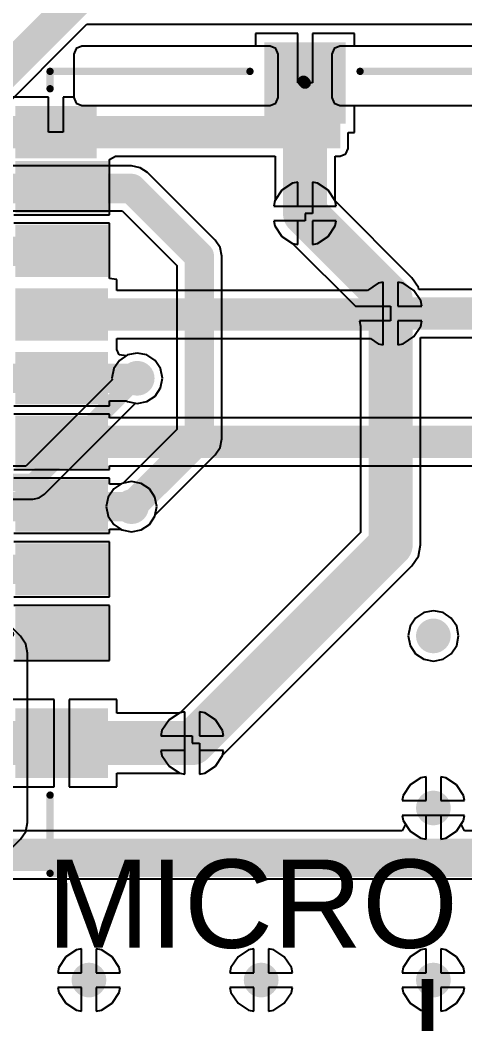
# Model space of a CAD drawing. Header units: millimetres. Extents: x -0.25 to 4.68, y -0.29 to 2.93.
# Drawn here: x 3.949 to 4.251, y 0.421 to 1.104 of the extents above; entities that cross this region are included whole.
import ezdxf

# ---------------------------------------------------------------- set-up
doc = ezdxf.new("R2010")
doc.units = ezdxf.units.MM
doc.header["$MEASUREMENT"] = 0
for name, color, linetype in [('BottomLayer', 5, 'Continuous'), ('BottomSolder', 6, 'Continuous'), ('TopLayer', 1, 'Continuous'), ('TopOverlay', 2, 'Continuous'), ('TopPaste', 8, 'Continuous'), ('TopSolder', 216, 'Continuous'), ('ViaHoleLayer', 16, 'Continuous')]:
    doc.layers.add(name, color=color, linetype=linetype)
doc.styles.add('Arial', font='arial.ttf', dxfattribs={"height": 0.2})

# ---------------------------------------------------------------- blocks, each defined once
blk = doc.blocks.new('DM3BT_DSF_PEJS_118')
at = {"layer": 'TopLayer'}
for points in [[(-0.20669285, 0.32086615), (-0.16732275, 0.32086615), (-0.16732275, 0.26574805), (-0.20669285, 0.26574805)], [(-0.12598425, 0.26574805), (-0.12598425, 0.32086615), (-0.09842515, 0.32086615), (-0.09842515, 0.26574805)], [(-0.08267715, 0.26574805), (-0.08267715, 0.32086615), (-0.05511805, 0.32086615), (-0.05511805, 0.26574805)], [(-0.03937005, 0.26574805), (-0.03937005, 0.32086615), (-0.01181095, 0.32086615), (-0.01181095, 0.26574805)], [(0.003937049999999997, 0.26574805), (0.003937050000000003, 0.32086615), (0.03149615, 0.32086615), (0.03149615, 0.26574805)], [(0.04724415, 0.26574805), (0.04724415, 0.32086615), (0.07480325, 0.32086615), (0.07480325, 0.26574805)], [(0.09055125, 0.26574805), (0.09055125, 0.32086615), (0.11811035, 0.32086615), (0.11811035, 0.26574805)], [(0.13385835, 0.26574805), (0.13385835, 0.32086615), (0.16141745, 0.32086615), (0.16141745, 0.26574805)], [(0.17716535, 0.26574805), (0.17716535, 0.32086615), (0.20472445, 0.32086615), (0.20472445, 0.26574805)], [(0.21456695, 0.27362205), (0.21456695, 0.32086615), (0.24212605, 0.32086615), (0.24212605, 0.27362205)], [(0.23818905, 0.15157475), (0.28543315, 0.15157475), (0.28543315, 0.10433065), (0.23818905, 0.10433065)], [(0.23818905, -0.10039375), (0.28543315, -0.10039375), (0.28543315, -0.13188985), (0.23818905, -0.13188985)], [(0.23818905, -0.19488185), (0.28543315, -0.19488185), (0.28543315, -0.32086615), (0.23818905, -0.32086615)], [(-0.29133855, -0.25984255), (-0.23228345, -0.25984255), (-0.23228345, -0.33464565), (-0.29133855, -0.33464565)]]:
    blk.add_hatch(color=1, dxfattribs=at).paths.add_polyline_path(points)
at = {"layer": 'TopPaste'}
for points in [[(-0.20669285, 0.32086615), (-0.16732275, 0.32086615), (-0.16732275, 0.26574805), (-0.20669285, 0.26574805)], [(-0.12598425, 0.26574805), (-0.12598425, 0.32086615), (-0.09842515, 0.32086615), (-0.09842515, 0.26574805)], [(-0.08267715, 0.26574805), (-0.08267715, 0.32086615), (-0.05511805, 0.32086615), (-0.05511805, 0.26574805)], [(-0.03937005, 0.26574805), (-0.03937005, 0.32086615), (-0.01181095, 0.32086615), (-0.01181095, 0.26574805)], [(0.003937049999999997, 0.26574805), (0.003937050000000003, 0.32086615), (0.03149615, 0.32086615), (0.03149615, 0.26574805)], [(0.04724415, 0.26574805), (0.04724415, 0.32086615), (0.07480325, 0.32086615), (0.07480325, 0.26574805)], [(0.09055125, 0.26574805), (0.09055125, 0.32086615), (0.11811035, 0.32086615), (0.11811035, 0.26574805)], [(0.13385835, 0.26574805), (0.13385835, 0.32086615), (0.16141745, 0.32086615), (0.16141745, 0.26574805)], [(0.17716535, 0.26574805), (0.17716535, 0.32086615), (0.20472445, 0.32086615), (0.20472445, 0.26574805)], [(0.21456695, 0.27362205), (0.21456695, 0.32086615), (0.24212605, 0.32086615), (0.24212605, 0.27362205)], [(0.23818905, 0.15157475), (0.28543315, 0.15157475), (0.28543315, 0.10433065), (0.23818905, 0.10433065)], [(0.23818905, -0.10039375), (0.28543315, -0.10039375), (0.28543315, -0.13188985), (0.23818905, -0.13188985)], [(0.23818905, -0.19488185), (0.28543315, -0.19488185), (0.28543315, -0.32086615), (0.23818905, -0.32086615)]]:
    blk.add_hatch(color=8, dxfattribs=at).paths.add_polyline_path(points)
at = {"layer": 'TopSolder'}
for points in [[(-0.21069285, 0.32486615), (-0.16332275, 0.32486615), (-0.16332275, 0.26174805), (-0.21069285, 0.26174805)], [(-0.12998425, 0.26174805), (-0.12998425, 0.32486615), (-0.09442515, 0.32486615), (-0.09442515, 0.26174805)], [(-0.08667715, 0.26174805), (-0.08667715, 0.32486615), (-0.05111805, 0.32486615), (-0.05111805, 0.26174805)], [(-0.04337005, 0.26174805), (-0.04337005, 0.32486615), (-0.007810949999999997, 0.32486615), (-0.007810950000000003, 0.26174805)], [(-6.295000000000291e-05, 0.26174805), (-6.294999999999708e-05, 0.32486615), (0.03549615, 0.32486615), (0.03549615, 0.26174805)], [(0.04324415, 0.26174805), (0.04324415, 0.32486615), (0.07880325, 0.32486615), (0.07880325, 0.26174805)], [(0.08655125, 0.26174805), (0.08655125, 0.32486615), (0.12211035, 0.32486615), (0.12211035, 0.26174805)], [(0.12985835, 0.26174805), (0.12985835, 0.32486615), (0.16541745, 0.32486615), (0.16541745, 0.26174805)], [(0.17316535, 0.26174805), (0.17316535, 0.32486615), (0.20872445, 0.32486615), (0.20872445, 0.26174805)], [(0.21056695, 0.26962205), (0.21056695, 0.32486615), (0.24612605, 0.32486615), (0.24612605, 0.26962205)], [(0.23418905, 0.15557475), (0.28943315, 0.15557475), (0.28943315, 0.10033065), (0.23418905, 0.10033065)], [(0.23418905, -0.09639375), (0.28943315, -0.09639375), (0.28943315, -0.13588985), (0.23418905, -0.13588985)], [(0.23418905, -0.19088185), (0.28943315, -0.19088185), (0.28943315, -0.32486615), (0.23418905, -0.32486615)], [(-0.29133855, -0.25984255), (-0.23228345, -0.25984255), (-0.23228345, -0.33464565), (-0.29133855, -0.33464565)]]:
    blk.add_hatch(color=216, dxfattribs=at).paths.add_polyline_path(points)
at = {"layer": 'TopLayer'}
for p, q in [((-0.2913385, -0.3346457), (-0.2913385, -0.2598426)), ((-0.2913385, -0.2598426), (-0.2322834, -0.2598426)), ((-0.2322834, -0.2598426), (-0.2322834, -0.3090551)), ((-0.2322834, -0.3090551), (-0.2263779, -0.3149607)), ((-0.2263779, -0.3149607), (-0.2125984, -0.3149607)), ((-0.2125984, -0.3149607), (-0.2125984, -0.3346457)), ((-0.2125984, -0.3346457), (-0.2913385, -0.3346457))]:
    blk.add_line(p, q, dxfattribs=at)
at = {"layer": 'TopOverlay', "const_width": 0.005}
for points in [[(-0.118, 0.333), (-0.108, 0.333)], [(-0.118, 0.333), (-0.113, 0.328)], [(-0.108, 0.333), (-0.113, 0.328)], [(-0.2755905, 0.3011811), (-0.2755905, -0.2440945)], [(-0.2755905, 0.3011811), (-0.2224409, 0.3011811)], [(0.2578741, 0.3011811), (0.2696851, 0.3011811)], [(0.2696851, 0.3011811), (0.2696851, 0.1653543)], [(0.2696851, 0.0905511), (0.2696851, -0.0866142)], [(0.2696851, -0.1456693), (0.2696851, -0.1830709)], [(-0.2007873, -0.3307087), (0.226378, -0.3307087)]]:
    blk.add_lwpolyline(points, dxfattribs=at)
at = {"layer": 'TopOverlay', "const_width": 0.0025}
for points in [[(-0.11925, 0.333, 1), (-0.11675, 0.333, 1)], [(-0.11925, 0.333, 1), (-0.11675, 0.333, 1)], [(-0.10925, 0.333, 1), (-0.10675, 0.333, 1)], [(-0.10925, 0.333, 1), (-0.10675, 0.333, 1)], [(-0.11425, 0.328, 1), (-0.11175, 0.328, 1)], [(-0.11425, 0.328, 1), (-0.11175, 0.328, 1)], [(-0.2768405, 0.3011811, 1), (-0.2743405, 0.3011811, 1)], [(-0.2768405, 0.3011811, 1), (-0.2743405, 0.3011811, 1)], [(-0.2236909, 0.3011811, 1), (-0.2211909, 0.3011811, 1)], [(0.2566241, 0.3011811, 1), (0.2591241, 0.3011811, 1)], [(0.2684351, 0.3011811, 1), (0.2709351, 0.3011811, 1)], [(0.2684351, 0.3011811, 1), (0.2709351, 0.3011811, 1)], [(0.2684351, 0.1653543, 1), (0.2709351, 0.1653543, 1)], [(0.2684351, 0.0905511, 1), (0.2709351, 0.0905511, 1)], [(0.2684351, -0.0866142, 1), (0.2709351, -0.0866142, 1)], [(0.2684351, -0.1456693, 1), (0.2709351, -0.1456693, 1)], [(0.2684351, -0.1830709, 1), (0.2709351, -0.1830709, 1)], [(-0.2768405, -0.2440945, 1), (-0.2743405, -0.2440945, 1)], [(-0.2020373, -0.3307087, 1), (-0.1995373, -0.3307087, 1)], [(0.225128, -0.3307087, 1), (0.227628, -0.3307087, 1)]]:
    blk.add_lwpolyline(points, format="xyb", close=True, dxfattribs=at)

msp = doc.modelspace()

# ---------------------------------------------------------------- hatches: boundary and pattern name
at = {"layer": 'BottomLayer'}
h = msp.add_hatch(color=5, dxfattribs=at)
edge = h.paths.add_edge_path()
edge.add_arc((4.1428699, 0.9720668), 0.011811, 0, 360)
h = msp.add_hatch(color=5, dxfattribs=at)
edge = h.paths.add_edge_path()
edge.add_arc((4.201, 0.904), 0.011811, 0, 360)
h = msp.add_hatch(color=5, dxfattribs=at)
edge = h.paths.add_edge_path()
edge.add_arc((4.0288226, 0.8599486), 0.011811, 0, 360)
h = msp.add_hatch(color=5, dxfattribs=at)
edge = h.paths.add_edge_path()
edge.add_arc((4.0249744, 0.7726672), 0.011811, 0, 360)
h = msp.add_hatch(color=5, dxfattribs=at)
edge = h.paths.add_edge_path()
edge.add_arc((4.2300542, 0.6847712), 0.011811, 0, 360)
h = msp.add_hatch(color=5, dxfattribs=at)
edge = h.paths.add_edge_path()
edge.add_arc((4.0662084, 0.6119408), 0.011811, 0, 360)
h = msp.add_hatch(color=5, dxfattribs=at)
edge = h.paths.add_edge_path()
edge.add_arc((4.2300542, 0.5677712), 0.011811, 0, 360)
h = msp.add_hatch(color=5, dxfattribs=at)
edge = h.paths.add_edge_path()
edge.add_arc((3.9960542, 0.4507712), 0.011811, 0, 360)
h = msp.add_hatch(color=5, dxfattribs=at)
edge = h.paths.add_edge_path()
edge.add_arc((4.1130542, 0.4507712), 0.011811, 0, 360)
h = msp.add_hatch(color=5, dxfattribs=at)
edge = h.paths.add_edge_path()
edge.add_arc((4.2300542, 0.4507712), 0.011811, 0, 360)
at = {"layer": 'BottomSolder'}
h = msp.add_hatch(color=6, dxfattribs=at)
edge = h.paths.add_edge_path()
edge.add_arc((4.1428699, 0.9720668), 0.0059055, 0, 360)
h = msp.add_hatch(color=6, dxfattribs=at)
edge = h.paths.add_edge_path()
edge.add_arc((4.201, 0.904), 0.0059055, 0, 360)
h = msp.add_hatch(color=6, dxfattribs=at)
edge = h.paths.add_edge_path()
edge.add_arc((4.0288226, 0.8599486), 0.0059055, 0, 360)
h = msp.add_hatch(color=6, dxfattribs=at)
edge = h.paths.add_edge_path()
edge.add_arc((4.0249744, 0.7726672), 0.0059055, 0, 360)
h = msp.add_hatch(color=6, dxfattribs=at)
edge = h.paths.add_edge_path()
edge.add_arc((4.2300542, 0.6847712), 0.0059055, 0, 360)
h = msp.add_hatch(color=6, dxfattribs=at)
edge = h.paths.add_edge_path()
edge.add_arc((4.0662084, 0.6119408), 0.0059055, 0, 360)
h = msp.add_hatch(color=6, dxfattribs=at)
edge = h.paths.add_edge_path()
edge.add_arc((4.2300542, 0.5677712), 0.0059055, 0, 360)
h = msp.add_hatch(color=6, dxfattribs=at)
edge = h.paths.add_edge_path()
edge.add_arc((3.9960542, 0.4507712), 0.0059055, 0, 360)
h = msp.add_hatch(color=6, dxfattribs=at)
edge = h.paths.add_edge_path()
edge.add_arc((4.1130542, 0.4507712), 0.0059055, 0, 360)
h = msp.add_hatch(color=6, dxfattribs=at)
edge = h.paths.add_edge_path()
edge.add_arc((4.2300542, 0.4507712), 0.0059055, 0, 360)
at = {"layer": 'TopLayer'}
msp.add_hatch(color=1, dxfattribs=at).paths.add_polyline_path([(4.1188226, 1.0162951), (4.1668226, 1.0162951), (4.1668226, 1.0419485), (4.1188226, 1.0419485)])
h = msp.add_hatch(color=1, dxfattribs=at)
edge = h.paths.add_edge_path()
edge.add_arc((4.1428699, 0.9720668), 0.011811, 0, 360)
h = msp.add_hatch(color=1, dxfattribs=at)
edge = h.paths.add_edge_path()
edge.add_arc((4.201, 0.904), 0.011811, 0, 360)
h = msp.add_hatch(color=1, dxfattribs=at)
edge = h.paths.add_edge_path()
edge.add_arc((4.0288226, 0.8599486), 0.011811, 0, 360)
h = msp.add_hatch(color=1, dxfattribs=at)
edge = h.paths.add_edge_path()
edge.add_arc((4.0249744, 0.7726672), 0.011811, 0, 360)
h = msp.add_hatch(color=1, dxfattribs=at)
edge = h.paths.add_edge_path()
edge.add_arc((4.2300542, 0.6847712), 0.011811, 0, 360)
h = msp.add_hatch(color=1, dxfattribs=at)
edge = h.paths.add_edge_path()
edge.add_arc((4.0662084, 0.6119408), 0.011811, 0, 360)
h = msp.add_hatch(color=1, dxfattribs=at)
edge = h.paths.add_edge_path()
edge.add_arc((4.2300542, 0.5677712), 0.011811, 0, 360)
h = msp.add_hatch(color=1, dxfattribs=at)
edge = h.paths.add_edge_path()
edge.add_arc((3.9960542, 0.4507712), 0.011811, 0, 360)
h = msp.add_hatch(color=1, dxfattribs=at)
edge = h.paths.add_edge_path()
edge.add_arc((4.1130542, 0.4507712), 0.011811, 0, 360)
h = msp.add_hatch(color=1, dxfattribs=at)
edge = h.paths.add_edge_path()
edge.add_arc((4.2300542, 0.4507712), 0.011811, 0, 360)
at = {"layer": 'TopSolder'}
h = msp.add_hatch(color=216, dxfattribs=at)
edge = h.paths.add_edge_path()
edge.add_arc((4.1428699, 0.9720668), 0.0059055, 0, 360)
h = msp.add_hatch(color=216, dxfattribs=at)
edge = h.paths.add_edge_path()
edge.add_arc((4.201, 0.904), 0.0059055, 0, 360)
h = msp.add_hatch(color=216, dxfattribs=at)
edge = h.paths.add_edge_path()
edge.add_arc((4.0288226, 0.8599486), 0.0059055, 0, 360)
h = msp.add_hatch(color=216, dxfattribs=at)
edge = h.paths.add_edge_path()
edge.add_arc((4.0249744, 0.7726672), 0.0059055, 0, 360)
h = msp.add_hatch(color=216, dxfattribs=at)
edge = h.paths.add_edge_path()
edge.add_arc((4.2300542, 0.6847712), 0.0059055, 0, 360)
h = msp.add_hatch(color=216, dxfattribs=at)
edge = h.paths.add_edge_path()
edge.add_arc((4.0662084, 0.6119408), 0.0059055, 0, 360)
h = msp.add_hatch(color=216, dxfattribs=at)
edge = h.paths.add_edge_path()
edge.add_arc((4.2300542, 0.5677712), 0.0059055, 0, 360)
h = msp.add_hatch(color=216, dxfattribs=at)
edge = h.paths.add_edge_path()
edge.add_arc((3.9960542, 0.4507712), 0.0059055, 0, 360)
h = msp.add_hatch(color=216, dxfattribs=at)
edge = h.paths.add_edge_path()
edge.add_arc((4.1130542, 0.4507712), 0.0059055, 0, 360)
h = msp.add_hatch(color=216, dxfattribs=at)
edge = h.paths.add_edge_path()
edge.add_arc((4.2300542, 0.4507712), 0.0059055, 0, 360)
at = {"layer": 'ViaHoleLayer'}
h = msp.add_hatch(color=16, dxfattribs=at)
edge = h.paths.add_edge_path()
edge.add_arc((4.1428699, 0.9720668), 0.0059055, 0, 360)
h = msp.add_hatch(color=16, dxfattribs=at)
edge = h.paths.add_edge_path()
edge.add_arc((4.201, 0.904), 0.0059055, 0, 360)
h = msp.add_hatch(color=16, dxfattribs=at)
edge = h.paths.add_edge_path()
edge.add_arc((4.0288226, 0.8599486), 0.0059055, 0, 360)
h = msp.add_hatch(color=16, dxfattribs=at)
edge = h.paths.add_edge_path()
edge.add_arc((4.0249744, 0.7726672), 0.0059055, 0, 360)
h = msp.add_hatch(color=16, dxfattribs=at)
edge = h.paths.add_edge_path()
edge.add_arc((4.2300542, 0.6847712), 0.0059055, 0, 360)
h = msp.add_hatch(color=16, dxfattribs=at)
edge = h.paths.add_edge_path()
edge.add_arc((4.0662084, 0.6119408), 0.0059055, 0, 360)
h = msp.add_hatch(color=16, dxfattribs=at)
edge = h.paths.add_edge_path()
edge.add_arc((4.2300542, 0.5677712), 0.0059055, 0, 360)
h = msp.add_hatch(color=16, dxfattribs=at)
edge = h.paths.add_edge_path()
edge.add_arc((3.9960542, 0.4507712), 0.0059055, 0, 360)
h = msp.add_hatch(color=16, dxfattribs=at)
edge = h.paths.add_edge_path()
edge.add_arc((4.1130542, 0.4507712), 0.0059055, 0, 360)
h = msp.add_hatch(color=16, dxfattribs=at)
edge = h.paths.add_edge_path()
edge.add_arc((4.2300542, 0.4507712), 0.0059055, 0, 360)

# ---------------------------------------------------------------- linework, layer by layer
at = {"layer": 'BottomLayer'}
for p, q in [((3.8124745, 0.9184037), (3.9947059, 1.1006351)), ((3.9947059, 1.1006351), (4.3036659, 1.1006351)), ((3.9912951, 1.0858567), (3.9874682, 1.0842716)), ((4.1192478, 1.0858567), (3.9912951, 1.0858567)), ((4.1230747, 1.0842716), (4.1192478, 1.0858567)), ((4.1664919, 1.0858567), (4.162665, 1.0842716)), ((4.3082242, 1.0858567), (4.1664919, 1.0858567)), ((3.9874682, 1.0842716), (3.9858831, 1.0804447)), ((3.9858831, 1.0804447), (3.9858831, 1.0509172)), ((4.1246598, 1.0804447), (4.1230747, 1.0842716)), ((4.1246598, 1.0509172), (4.1246598, 1.0804447)), ((4.162665, 1.0842716), (4.1610799, 1.0804447)), ((4.1610799, 1.0804447), (4.1610799, 1.0509172)), ((3.9858831, 1.0509172), (3.9874682, 1.0470903)), ((3.9874682, 1.0470903), (3.9912951, 1.0455052)), ((3.9912951, 1.0455052), (4.1192478, 1.0455052)), ((4.1192478, 1.0455052), (4.1230747, 1.0470903)), ((4.1230747, 1.0470903), (4.1246598, 1.0509172)), ((4.1610799, 1.0509172), (4.162665, 1.0470903)), ((4.162665, 1.0470903), (4.1664919, 1.0455052)), ((4.1664919, 1.0455052), (4.3082242, 1.0455052)), ((4.025, 1.0042939), (3.93137, 1.0042939)), ((4.0308527, 1.0031297), (4.025, 1.0042939)), ((4.0358144, 0.9998144), (4.0308527, 1.0031297)), ((4.0818144, 0.9538144), (4.0358144, 0.9998144)), ((4.1343597, 0.9926123), (4.127145, 0.9877917)), ((4.1378699, 0.9933105), (4.1343597, 0.9926123)), ((4.1378699, 0.9770668), (4.1378699, 0.9933105)), ((4.1513801, 0.9926123), (4.1478699, 0.9933105)), ((4.1478699, 0.9933105), (4.1478699, 0.9720668)), ((4.1585948, 0.9877917), (4.1513801, 0.9926123)), ((4.127145, 0.9877917), (4.1223244, 0.980577)), ((4.1634154, 0.980577), (4.1585948, 0.9877917)), ((4.1223244, 0.980577), (4.1216262, 0.9770668)), ((4.1216262, 0.9770668), (4.1378699, 0.9770668)), ((4.1634694, 0.9803057), (4.1634154, 0.980577)), ((4.2154192, 0.9283559), (4.1634694, 0.9803057)), ((3.93137, 0.9737061), (4.0186651, 0.9737061)), ((4.0186651, 0.9737061), (4.0557061, 0.9366651)), ((4.1478699, 0.9720668), (4.1428699, 0.9720668)), ((4.1428699, 0.9720668), (4.1428699, 0.9670668)), ((4.1428699, 0.9670668), (4.1216262, 0.9670668)), ((4.1216262, 0.9670668), (4.1223244, 0.9635566)), ((4.1223244, 0.9635566), (4.127145, 0.9563419)), ((4.127145, 0.9563419), (4.1343597, 0.9515213)), ((4.0851297, 0.9488527), (4.0818144, 0.9538144)), ((4.0862939, 0.943), (4.0851297, 0.9488527)), ((4.1343597, 0.9515213), (4.134631, 0.9514673)), ((4.134631, 0.9514673), (4.1770983, 0.909)), ((4.0862939, 0.8186928), (4.0862939, 0.943)), ((4.0557061, 0.9366651), (4.0557061, 0.8250277)), ((4.2198396, 0.9217403), (4.2154192, 0.9283559)), ((4.2201234, 0.9203135), (4.2198396, 0.9217403)), ((4.3162427, 0.9203135), (4.2201234, 0.9203135)), ((4.1770983, 0.909), (4.201, 0.909)), ((4.201, 0.909), (4.201, 0.899)), ((4.201, 0.899), (4.1797563, 0.899)), ((4.1797563, 0.899), (4.1804545, 0.8954898)), ((4.1804545, 0.8954898), (4.1806082, 0.8952598)), ((4.1806082, 0.8952598), (4.1806082, 0.755179)), ((4.2213918, 0.7467324), (4.2213918, 0.8876865)), ((4.2213918, 0.8876865), (4.323, 0.8876865)), ((4.0222633, 0.8757842), (4.0167026, 0.8720686)), ((4.0288226, 0.8770889), (4.0222633, 0.8757842)), ((4.0353819, 0.8757842), (4.0288226, 0.8770889)), ((4.0409426, 0.8720686), (4.0353819, 0.8757842)), ((4.0167026, 0.8720686), (4.012987, 0.8665079)), ((4.0446582, 0.8665079), (4.0409426, 0.8720686)), ((4.012987, 0.8665079), (4.0116823, 0.8599486)), ((4.0459629, 0.8599486), (4.0446582, 0.8665079)), ((4.0118945, 0.8588816), (3.9532283, 0.8002155)), ((4.0116823, 0.8599486), (4.0118945, 0.8588816)), ((4.0409426, 0.8478286), (4.0446582, 0.8533893)), ((4.0446582, 0.8533893), (4.0459629, 0.8599486)), ((4.0353819, 0.844113), (4.0409426, 0.8478286)), ((3.9658046, 0.7810694), (4.0277556, 0.8430205)), ((4.0277556, 0.8430205), (4.0288226, 0.8428083)), ((4.0288226, 0.8428083), (4.0353819, 0.844113)), ((4.0557061, 0.8250277), (4.0193714, 0.788693)), ((4.0818144, 0.8078784), (4.0851297, 0.8128401)), ((4.0851297, 0.8128401), (4.0862939, 0.8186928)), ((4.0410002, 0.7670642), (4.0818144, 0.8078784)), ((3.9532283, 0.8002155), (3.8893964, 0.8002155)), ((4.0184151, 0.7885028), (4.0128544, 0.7847872)), ((4.0193714, 0.788693), (4.0184151, 0.7885028)), ((3.957874, 0.7777844), (3.962166, 0.7786382)), ((3.962166, 0.7786382), (3.9658046, 0.7810694)), ((4.0091388, 0.7792265), (4.0078341, 0.7726672)), ((4.0128544, 0.7847872), (4.0091388, 0.7792265)), ((3.6957244, 0.7777845), (3.9578735, 0.7777845)), ((3.9578735, 0.7777845), (3.957874, 0.7777844)), ((4.0078341, 0.7726672), (4.0091388, 0.7661079)), ((4.0091388, 0.7661079), (4.0128544, 0.7605472)), ((4.0370944, 0.7605472), (4.04081, 0.7661079)), ((4.04081, 0.7661079), (4.0410002, 0.7670642)), ((4.0128544, 0.7605472), (4.0184151, 0.7568316)), ((4.0315337, 0.7568316), (4.0370944, 0.7605472)), ((4.0184151, 0.7568316), (4.0249744, 0.7555269)), ((4.0249744, 0.7555269), (4.0315337, 0.7568316)), ((4.1806082, 0.755179), (4.0579695, 0.6325403)), ((4.2198396, 0.7389288), (4.2213918, 0.7467324)), ((4.2154192, 0.7323132), (4.2198396, 0.7389288)), ((4.0868079, 0.6037019), (4.2154192, 0.7323132)), ((3.9495354, 0.6845354), (3.9294745, 0.7045963)), ((4.2179342, 0.6968912), (4.2142186, 0.6913305)), ((4.2234949, 0.7006068), (4.2179342, 0.6968912)), ((4.2300542, 0.7019115), (4.2234949, 0.7006068)), ((4.2366135, 0.7006068), (4.2300542, 0.7019115)), ((4.2421742, 0.6968912), (4.2366135, 0.7006068)), ((4.2458898, 0.6913305), (4.2421742, 0.6968912)), ((4.2142186, 0.6913305), (4.2129139, 0.6847712)), ((4.2471945, 0.6847712), (4.2458898, 0.6913305)), ((3.9530717, 0.6792429), (3.9495354, 0.6845354)), ((4.2129139, 0.6847712), (4.2142186, 0.6782119)), ((4.2458898, 0.6782119), (4.2471945, 0.6847712)), ((3.9543135, 0.673), (3.9530717, 0.6792429)), ((4.2142186, 0.6782119), (4.2179342, 0.6726512)), ((4.2421742, 0.6726512), (4.2458898, 0.6782119)), ((3.9543135, 0.558), (3.9543135, 0.673)), ((4.2179342, 0.6726512), (4.2234949, 0.6689356)), ((4.2234949, 0.6689356), (4.2300542, 0.6676309)), ((4.2300542, 0.6676309), (4.2366135, 0.6689356)), ((4.2366135, 0.6689356), (4.2421742, 0.6726512)), ((4.0576982, 0.6324863), (4.0504835, 0.6276657)), ((4.0579695, 0.6325403), (4.0576982, 0.6324863)), ((4.0504835, 0.6276657), (4.0456629, 0.620451)), ((4.0456629, 0.620451), (4.0449647, 0.6169408)), ((4.0449647, 0.6169408), (4.0662084, 0.6169408)), ((4.0662084, 0.6169408), (4.0662084, 0.6119408)), ((4.0662084, 0.6119408), (4.0712084, 0.6119408)), ((4.0712084, 0.6119408), (4.0712084, 0.5906971)), ((4.0612084, 0.6069408), (4.0449647, 0.6069408)), ((4.0449647, 0.6069408), (4.0456629, 0.6034306)), ((4.0456629, 0.6034306), (4.0504835, 0.5962159)), ((4.0612084, 0.5906971), (4.0612084, 0.6069408)), ((4.0819333, 0.5962159), (4.0867539, 0.6034306)), ((4.0867539, 0.6034306), (4.0868079, 0.6037019)), ((4.0504835, 0.5962159), (4.0576982, 0.5913953)), ((4.0747186, 0.5913953), (4.0819333, 0.5962159)), ((4.0576982, 0.5913953), (4.0612084, 0.5906971)), ((4.0712084, 0.5906971), (4.0747186, 0.5913953)), ((4.221544, 0.5883167), (4.2143293, 0.5834961)), ((4.2250542, 0.5890149), (4.221544, 0.5883167)), ((4.2250542, 0.5727712), (4.2250542, 0.5890149)), ((4.2385644, 0.5883167), (4.2350542, 0.5890149)), ((4.2350542, 0.5890149), (4.2350542, 0.5727712)), ((4.2457791, 0.5834961), (4.2385644, 0.5883167)), ((4.2143293, 0.5834961), (4.2095087, 0.5762814)), ((4.2505997, 0.5762814), (4.2457791, 0.5834961)), ((4.2095087, 0.5762814), (4.2088105, 0.5727712)), ((4.2512979, 0.5727712), (4.2505997, 0.5762814)), ((4.2088105, 0.5727712), (4.2250542, 0.5727712)), ((4.2350542, 0.5727712), (4.2512979, 0.5727712)), ((4.2250542, 0.5627712), (4.2088105, 0.5627712)), ((4.2088105, 0.5627712), (4.2095087, 0.559261)), ((4.2250542, 0.5465275), (4.2250542, 0.5627712)), ((4.2512979, 0.5627712), (4.2350542, 0.5627712)), ((4.2350542, 0.5627712), (4.2350542, 0.5465275)), ((4.2505997, 0.559261), (4.2512979, 0.5627712)), ((3.9530717, 0.5517571), (3.9543135, 0.558)), ((4.2095087, 0.559261), (4.2143293, 0.5520463)), ((4.2457791, 0.5520463), (4.2505997, 0.559261)), ((3.8808259, 0.4777551), (3.9495354, 0.5464646)), ((3.9495354, 0.5464646), (3.9530717, 0.5517571)), ((4.2143293, 0.5520463), (4.221544, 0.5472257)), ((4.221544, 0.5472257), (4.2250542, 0.5465275)), ((4.2350542, 0.5465275), (4.2385644, 0.5472257)), ((4.2385644, 0.5472257), (4.2457791, 0.5520463)), ((3.987544, 0.4713167), (3.9803293, 0.4664961)), ((3.9910542, 0.4720149), (3.987544, 0.4713167)), ((3.9910542, 0.4557712), (3.9910542, 0.4720149)), ((4.0045644, 0.4713167), (4.0010542, 0.4720149)), ((4.0010542, 0.4720149), (4.0010542, 0.4557712)), ((4.0117791, 0.4664961), (4.0045644, 0.4713167)), ((4.104544, 0.4713167), (4.0973293, 0.4664961)), ((4.1080542, 0.4720149), (4.104544, 0.4713167)), ((4.1080542, 0.4557712), (4.1080542, 0.4720149)), ((4.1215644, 0.4713167), (4.1180542, 0.4720149)), ((4.1180542, 0.4720149), (4.1180542, 0.4557712)), ((4.1287791, 0.4664961), (4.1215644, 0.4713167)), ((4.221544, 0.4713167), (4.2143293, 0.4664961)), ((4.2250542, 0.4720149), (4.221544, 0.4713167)), ((4.2250542, 0.4557712), (4.2250542, 0.4720149)), ((4.2385644, 0.4713167), (4.2350542, 0.4720149)), ((4.2350542, 0.4720149), (4.2350542, 0.4557712)), ((4.2457791, 0.4664961), (4.2385644, 0.4713167)), ((3.9803293, 0.4664961), (3.9755087, 0.4592814)), ((4.0165997, 0.4592814), (4.0117791, 0.4664961)), ((4.0973293, 0.4664961), (4.0925087, 0.4592814)), ((4.1335997, 0.4592814), (4.1287791, 0.4664961)), ((4.2143293, 0.4664961), (4.2095087, 0.4592814)), ((4.2505997, 0.4592814), (4.2457791, 0.4664961)), ((3.9755087, 0.4592814), (3.9748105, 0.4557712)), ((4.0172979, 0.4557712), (4.0165997, 0.4592814)), ((4.0925087, 0.4592814), (4.0918105, 0.4557712)), ((4.1342979, 0.4557712), (4.1335997, 0.4592814)), ((4.2095087, 0.4592814), (4.2088105, 0.4557712)), ((4.2512979, 0.4557712), (4.2505997, 0.4592814)), ((3.9748105, 0.4557712), (3.9910542, 0.4557712)), ((4.0010542, 0.4557712), (4.0172979, 0.4557712)), ((4.0918105, 0.4557712), (4.1080542, 0.4557712)), ((4.1180542, 0.4557712), (4.1342979, 0.4557712)), ((4.2088105, 0.4557712), (4.2250542, 0.4557712)), ((4.2350542, 0.4557712), (4.2512979, 0.4557712)), ((3.9910542, 0.4457712), (3.9748105, 0.4457712)), ((3.9748105, 0.4457712), (3.9755087, 0.442261)), ((3.9910542, 0.4295275), (3.9910542, 0.4457712)), ((4.0172979, 0.4457712), (4.0010542, 0.4457712)), ((4.0010542, 0.4457712), (4.0010542, 0.4295275)), ((4.0165997, 0.442261), (4.0172979, 0.4457712)), ((4.1080542, 0.4457712), (4.0918105, 0.4457712)), ((4.0918105, 0.4457712), (4.0925087, 0.442261)), ((4.1080542, 0.4295275), (4.1080542, 0.4457712)), ((4.1342979, 0.4457712), (4.1180542, 0.4457712)), ((4.1180542, 0.4457712), (4.1180542, 0.4295275)), ((4.1335997, 0.442261), (4.1342979, 0.4457712)), ((4.2250542, 0.4457712), (4.2088105, 0.4457712)), ((4.2088105, 0.4457712), (4.2095087, 0.442261)), ((4.2250542, 0.4295275), (4.2250542, 0.4457712)), ((4.2512979, 0.4457712), (4.2350542, 0.4457712)), ((4.2350542, 0.4457712), (4.2350542, 0.4295275)), ((4.2505997, 0.442261), (4.2512979, 0.4457712)), ((3.9755087, 0.442261), (3.9803293, 0.4350463)), ((4.0117791, 0.4350463), (4.0165997, 0.442261)), ((4.0925087, 0.442261), (4.0973293, 0.4350463)), ((4.1287791, 0.4350463), (4.1335997, 0.442261)), ((4.2095087, 0.442261), (4.2143293, 0.4350463)), ((4.2457791, 0.4350463), (4.2505997, 0.442261)), ((3.9803293, 0.4350463), (3.987544, 0.4302257)), ((3.987544, 0.4302257), (3.9910542, 0.4295275)), ((4.0010542, 0.4295275), (4.0045644, 0.4302257)), ((4.0045644, 0.4302257), (4.0117791, 0.4350463)), ((4.0973293, 0.4350463), (4.104544, 0.4302257)), ((4.104544, 0.4302257), (4.1080542, 0.4295275)), ((4.1180542, 0.4295275), (4.1215644, 0.4302257)), ((4.1215644, 0.4302257), (4.1287791, 0.4350463)), ((4.2143293, 0.4350463), (4.221544, 0.4302257)), ((4.221544, 0.4302257), (4.2250542, 0.4295275)), ((4.2350542, 0.4295275), (4.2385644, 0.4302257)), ((4.2385644, 0.4302257), (4.2457791, 0.4350463))]:
    msp.add_line(p, q, dxfattribs=at)
for points, const_width in [([(3.798, 0.927), (3.9879486, 1.1169486)], 0.022), ([(3.924, 0.989), (4.025, 0.989)], 0.02), ([(4.025, 0.989), (4.071, 0.943)], 0.02), ([(4.1428699, 0.9720668), (4.201, 0.9139367)], 0.03), ([(4.071, 0.8186928), (4.071, 0.943)], 0.02), ([(4.201, 0.904), (4.201, 0.9139367)], 0.03), ([(4.201, 0.7467324), (4.201, 0.904)], 0.03), ([(4.201, 0.904), (4.323, 0.904)], 0.022), ([(3.957874, 0.789), (4.0288107, 0.8599367)], 0.012), ([(4.0288107, 0.8599367), (4.0288107, 0.8599486)], 0.012), ([(4.0249744, 0.7726672), (4.071, 0.8186928)], 0.02), ([(3.683, 0.789), (3.957874, 0.789)], 0.012), ([(4.0662084, 0.6119408), (4.201, 0.7467324)], 0.03)]:
    msp.add_lwpolyline(points, dxfattribs=dict(at, const_width=const_width))
for points, const_width in [([(4.02, 0.989, 1), (4.03, 0.989, 1)], 0.01), ([(4.02, 0.989, 1), (4.03, 0.989, 1)], 0.01), ([(4.1353699, 0.9720668, 1), (4.1503699, 0.9720668, 1)], 0.015), ([(4.066, 0.943, 1), (4.076, 0.943, 1)], 0.01), ([(4.066, 0.943, 1), (4.076, 0.943, 1)], 0.01), ([(4.1935, 0.9139367, 1), (4.2085, 0.9139367, 1)], 0.015), ([(4.1935, 0.9139367, 1), (4.2085, 0.9139367, 1)], 0.015), ([(4.1935, 0.904, 1), (4.2085, 0.904, 1)], 0.015), ([(4.1935, 0.904, 1), (4.2085, 0.904, 1)], 0.015), ([(4.1955, 0.904, 1), (4.2065, 0.904, 1)], 0.011), ([(4.0258107, 0.8599486, 1), (4.0318107, 0.8599486, 1)], 0.006), ([(4.0258107, 0.8599367, 1), (4.0318107, 0.8599367, 1)], 0.006), ([(4.0258107, 0.8599367, 1), (4.0318107, 0.8599367, 1)], 0.006), ([(4.066, 0.8186928, 1), (4.076, 0.8186928, 1)], 0.01), ([(4.066, 0.8186928, 1), (4.076, 0.8186928, 1)], 0.01), ([(3.954874, 0.789, 1), (3.960874, 0.789, 1)], 0.006), ([(3.954874, 0.789, 1), (3.960874, 0.789, 1)], 0.006), ([(4.0199744, 0.7726672, 1), (4.0299744, 0.7726672, 1)], 0.01), ([(4.1935, 0.7467324, 1), (4.2085, 0.7467324, 1)], 0.015), ([(4.1935, 0.7467324, 1), (4.2085, 0.7467324, 1)], 0.015), ([(4.0587084, 0.6119408, 1), (4.0737084, 0.6119408, 1)], 0.015)]:
    msp.add_lwpolyline(points, format="xyb", close=True, dxfattribs=dict(at, const_width=const_width))
at = {"layer": 'TopLayer'}
for p, q in [((4.1378699, 1.0943817), (4.1092479, 1.0943817)), ((4.1092479, 1.0943817), (4.1092479, 1.0858567)), ((4.1378699, 1.0607599), (4.1378699, 1.0943817)), ((4.1764919, 1.0943817), (4.1478699, 1.0943817)), ((4.1478699, 1.0943817), (4.1478699, 1.0607599)), ((4.1764919, 1.0858567), (4.1764919, 1.0943817)), ((3.9912951, 1.0858567), (3.9874682, 1.0842716)), ((4.1092479, 1.0858567), (3.9912951, 1.0858567)), ((4.3082242, 1.0858567), (4.1764919, 1.0858567)), ((3.9874682, 1.0842716), (3.9858831, 1.0804447)), ((3.9858831, 1.0804447), (3.9858831, 1.0510746)), ((4.1478699, 1.0607599), (4.1378699, 1.0607599)), ((3.9685787, 1.0510746), (3.9399565, 1.0510746)), ((3.9685787, 1.0272949), (3.9685787, 1.0510746)), ((3.9858831, 1.0510746), (3.9785787, 1.0510746)), ((3.9785787, 1.0510746), (3.9785787, 1.0272949)), ((4.1764919, 1.0271377), (4.1764919, 1.0455052)), ((4.1764919, 1.0455052), (4.3082242, 1.0455052)), ((3.9785787, 1.0272949), (3.9685787, 1.0272949)), ((4.1722346, 1.0162951), (4.1722346, 1.0271377)), ((4.1722346, 1.0271377), (4.1764919, 1.0271377)), ((4.0100745, 1.0086729), (4.0141183, 1.0109816)), ((4.0141183, 1.0109816), (4.1185848, 1.0109816)), ((4.1185848, 1.0109816), (4.1188226, 1.0108831)), ((4.1188226, 1.0108831), (4.1224781, 1.0108831)), ((4.1224781, 1.0108831), (4.1224781, 0.980807)), ((4.1632617, 0.980807), (4.1632617, 1.0108831)), ((4.1632617, 1.0108831), (4.1668226, 1.0108831)), ((4.1668226, 1.0108831), (4.1706495, 1.0124682)), ((4.1706495, 1.0124682), (4.1722346, 1.0162951)), ((4.0100745, 0.971114), (4.0100745, 1.0086729)), ((4.1223244, 0.980577), (4.1216262, 0.9770668)), ((4.1216262, 0.9770668), (4.1641136, 0.9770668)), ((4.1224781, 0.980807), (4.1223244, 0.980577)), ((4.1634154, 0.980577), (4.1632617, 0.980807)), ((4.1641136, 0.9770668), (4.1634154, 0.980577)), ((3.9449565, 0.971114), (4.0100745, 0.971114)), ((4.0100745, 0.965366), (3.9449565, 0.965366)), ((4.0100745, 0.9278071), (4.0100745, 0.965366)), ((4.1378699, 0.9670668), (4.1216262, 0.9670668)), ((4.1216262, 0.9670668), (4.1223244, 0.9635566)), ((4.1223244, 0.9635566), (4.127145, 0.9563419)), ((4.1378699, 0.9508231), (4.1378699, 0.9670668)), ((4.1641136, 0.9670668), (4.1478699, 0.9670668)), ((4.1478699, 0.9670668), (4.1478699, 0.9508231)), ((4.1585948, 0.9563419), (4.1634154, 0.9635566)), ((4.1634154, 0.9635566), (4.1641136, 0.9670668)), ((4.127145, 0.9563419), (4.1343597, 0.9515213)), ((4.1513801, 0.9515213), (4.1585948, 0.9563419)), ((4.1343597, 0.9515213), (4.1378699, 0.9508231)), ((4.1478699, 0.9508231), (4.1513801, 0.9515213)), ((4.0147647, 0.9270589), (4.0100745, 0.9278071)), ((4.0150745, 0.9270589), (4.0147647, 0.9270589)), ((4.0150745, 0.9195929), (4.0150745, 0.9270589)), ((4.1924898, 0.9245455), (4.1852751, 0.9197249)), ((4.196, 0.9252437), (4.1924898, 0.9245455)), ((4.196, 0.904), (4.196, 0.9252437)), ((4.2095102, 0.9245455), (4.206, 0.9252437)), ((4.206, 0.9252437), (4.206, 0.909)), ((4.2167249, 0.9197249), (4.2095102, 0.9245455)), ((4.1851869, 0.9195929), (4.0150745, 0.9195929)), ((4.1852751, 0.9197249), (4.1851869, 0.9195929)), ((4.2215455, 0.9125102), (4.2167249, 0.9197249)), ((4.206, 0.909), (4.2222437, 0.909)), ((4.2222437, 0.909), (4.2215455, 0.9125102)), ((4.196, 0.8827563), (4.196, 0.904)), ((4.2222437, 0.899), (4.206, 0.899)), ((4.206, 0.899), (4.206, 0.8827563)), ((4.2167249, 0.8882751), (4.2215455, 0.8954898)), ((4.2215455, 0.8954898), (4.2222437, 0.899)), ((4.2095102, 0.8834545), (4.2167249, 0.8882751)), ((4.0150745, 0.8795), (4.0150745, 0.8869659)), ((4.0150745, 0.8869659), (4.1872345, 0.8869659)), ((4.1872345, 0.8869659), (4.1924898, 0.8834545)), ((4.1924898, 0.8834545), (4.196, 0.8827563)), ((4.206, 0.8827563), (4.2095102, 0.8834545)), ((4.0150746, 0.8795), (4.0150745, 0.8795)), ((4.0166433, 0.8758436), (4.0150746, 0.8795)), ((4.0215155, 0.8752845), (4.0166433, 0.8758436)), ((4.0222633, 0.8757842), (4.0215155, 0.8752845)), ((4.0288226, 0.8770889), (4.0222633, 0.8757842)), ((4.0353819, 0.8757842), (4.0288226, 0.8770889)), ((4.0409426, 0.8720686), (4.0353819, 0.8757842)), ((4.0446582, 0.8665079), (4.0409426, 0.8720686)), ((4.0459629, 0.8599486), (4.0446582, 0.8665079)), ((4.0409426, 0.8478286), (4.0446582, 0.8533893)), ((4.0446582, 0.8533893), (4.0459629, 0.8599486)), ((4.0353819, 0.844113), (4.0409426, 0.8478286)), ((3.9449565, 0.8411928), (4.0100745, 0.8411928)), ((4.0100745, 0.8411928), (4.0100745, 0.8446666)), ((4.0100745, 0.8446666), (4.0214348, 0.8446666)), ((4.0214348, 0.8446666), (4.0222633, 0.844113)), ((4.0222633, 0.844113), (4.0288226, 0.8428083)), ((4.0288226, 0.8428083), (4.0353819, 0.844113)), ((4.0100745, 0.8354447), (3.9449565, 0.8354447)), ((4.0100745, 0.8329787), (4.0100745, 0.8354447)), ((4.2757819, 0.8329787), (4.0100745, 0.8329787)), ((4.0100745, 0.7978857), (4.0100745, 0.8003517)), ((4.0100745, 0.8003517), (4.2825392, 0.8003517)), ((3.9449565, 0.7978857), (4.0100745, 0.7978857)), ((4.0100745, 0.7921376), (3.9449565, 0.7921376)), ((4.0100745, 0.787973), (4.0100745, 0.7921376)), ((4.0176222, 0.787973), (4.0100745, 0.787973)), ((4.0184151, 0.7885028), (4.0176222, 0.787973)), ((4.0249744, 0.7898075), (4.0184151, 0.7885028)), ((4.0315337, 0.7885028), (4.0249744, 0.7898075)), ((4.0370944, 0.7847872), (4.0315337, 0.7885028)), ((4.04081, 0.7792265), (4.0370944, 0.7847872)), ((4.0421147, 0.7726672), (4.04081, 0.7792265)), ((4.04081, 0.7661079), (4.0421147, 0.7726672)), ((4.0370944, 0.7605472), (4.04081, 0.7661079)), ((4.0315337, 0.7568316), (4.0370944, 0.7605472)), ((3.9449565, 0.7545786), (4.0100745, 0.7545786)), ((4.0100745, 0.7545786), (4.0100745, 0.7573852)), ((4.0100745, 0.7573852), (4.0175866, 0.7573852)), ((4.0175866, 0.7573852), (4.0184151, 0.7568316)), ((4.0184151, 0.7568316), (4.0249744, 0.7555269)), ((4.0249744, 0.7555269), (4.0315337, 0.7568316)), ((4.0100745, 0.7488305), (3.9449565, 0.7488305)), ((4.0100745, 0.7112715), (4.0100745, 0.7488305)), ((3.9449565, 0.7112715), (4.0100745, 0.7112715)), ((4.0100745, 0.7055234), (3.9449565, 0.7055234)), ((4.0100745, 0.6679644), (4.0100745, 0.7055234)), ((4.2179342, 0.6968912), (4.2142186, 0.6913305)), ((4.2234949, 0.7006068), (4.2179342, 0.6968912)), ((4.2300542, 0.7019115), (4.2234949, 0.7006068)), ((4.2366135, 0.7006068), (4.2300542, 0.7019115)), ((4.2421742, 0.6968912), (4.2366135, 0.7006068)), ((4.2458898, 0.6913305), (4.2421742, 0.6968912)), ((4.2142186, 0.6913305), (4.2129139, 0.6847712)), ((4.2471945, 0.6847712), (4.2458898, 0.6913305)), ((4.2129139, 0.6847712), (4.2142186, 0.6782119)), ((4.2458898, 0.6782119), (4.2471945, 0.6847712)), ((4.2142186, 0.6782119), (4.2179342, 0.6726512)), ((4.2421742, 0.6726512), (4.2458898, 0.6782119)), ((4.2179342, 0.6726512), (4.2234949, 0.6689356)), ((4.2234949, 0.6689356), (4.2300542, 0.6676309)), ((4.2300542, 0.6676309), (4.2366135, 0.6689356)), ((4.2366135, 0.6689356), (4.2421742, 0.6726512)), ((3.9449565, 0.6679644), (4.0100745, 0.6679644)), ((3.9725154, 0.6416258), (3.9399565, 0.6416258)), ((3.9725154, 0.6119409), (3.9725154, 0.6416258)), ((4.0150745, 0.6416258), (3.9825154, 0.6416258)), ((3.9825154, 0.6416258), (3.9825154, 0.6119409)), ((4.0150745, 0.6323326), (4.0150745, 0.6416258)), ((4.0574682, 0.6323326), (4.0150745, 0.6323326)), ((4.0576982, 0.6324863), (4.0574682, 0.6323326)), ((4.0612084, 0.6331845), (4.0576982, 0.6324863)), ((4.0612084, 0.6119408), (4.0612084, 0.6331845)), ((4.0747186, 0.6324863), (4.0712084, 0.6331845)), ((4.0712084, 0.6331845), (4.0712084, 0.6169408)), ((4.0819333, 0.6276657), (4.0747186, 0.6324863)), ((4.0867539, 0.620451), (4.0819333, 0.6276657)), ((4.0712084, 0.6169408), (4.0874521, 0.6169408)), ((4.0874521, 0.6169408), (4.0867539, 0.620451)), ((3.9725154, 0.5822558), (3.9725154, 0.6119409)), ((3.9825154, 0.6119409), (3.9825154, 0.5822558)), ((4.0612084, 0.5906971), (4.0612084, 0.6119408)), ((4.0874521, 0.6069408), (4.0712084, 0.6069408)), ((4.0712084, 0.6069408), (4.0712084, 0.5906971)), ((4.0819333, 0.5962159), (4.0867539, 0.6034306)), ((4.0867539, 0.6034306), (4.0874521, 0.6069408)), ((4.0747186, 0.5913953), (4.0819333, 0.5962159)), ((4.0150745, 0.5822558), (4.0150745, 0.591549)), ((4.0150745, 0.591549), (4.0574682, 0.591549)), ((4.0574682, 0.591549), (4.0576982, 0.5913953)), ((4.0576982, 0.5913953), (4.0612084, 0.5906971)), ((4.0712084, 0.5906971), (4.0747186, 0.5913953)), ((4.221544, 0.5883167), (4.2143293, 0.5834961)), ((4.2250542, 0.5890149), (4.221544, 0.5883167)), ((4.2250542, 0.5727712), (4.2250542, 0.5890149)), ((4.2385644, 0.5883167), (4.2350542, 0.5890149)), ((4.2350542, 0.5890149), (4.2350542, 0.5727712)), ((4.2457791, 0.5834961), (4.2385644, 0.5883167)), ((3.9399565, 0.5822558), (3.9725154, 0.5822558)), ((3.9825154, 0.5822558), (4.0150745, 0.5822558)), ((4.2143293, 0.5834961), (4.2095087, 0.5762814)), ((4.2505997, 0.5762814), (4.2457791, 0.5834961)), ((4.2095087, 0.5762814), (4.2088105, 0.5727712)), ((4.2512979, 0.5727712), (4.2505997, 0.5762814)), ((4.2088105, 0.5727712), (4.2250542, 0.5727712)), ((4.2350542, 0.5727712), (4.2512979, 0.5727712)), ((4.2512979, 0.5627712), (4.2088105, 0.5627712)), ((4.2088105, 0.5627712), (4.2095087, 0.559261)), ((4.2505997, 0.559261), (4.2512979, 0.5627712)), ((4.2112044, 0.5567231), (4.2088474, 0.5523135)), ((4.2095087, 0.559261), (4.2112044, 0.5567231)), ((4.248904, 0.5567231), (4.2505997, 0.559261)), ((4.251261, 0.5523135), (4.248904, 0.5567231)), ((4.2088474, 0.5523135), (3.8711567, 0.5523135)), ((4.3012427, 0.5523135), (4.251261, 0.5523135)), ((3.8711567, 0.5196865), (4.308, 0.5196865)), ((3.987544, 0.4713167), (3.9803293, 0.4664961)), ((3.9910542, 0.4720149), (3.987544, 0.4713167)), ((3.9910542, 0.4557712), (3.9910542, 0.4720149)), ((4.0045644, 0.4713167), (4.0010542, 0.4720149)), ((4.0010542, 0.4720149), (4.0010542, 0.4557712)), ((4.0117791, 0.4664961), (4.0045644, 0.4713167)), ((4.104544, 0.4713167), (4.0973293, 0.4664961)), ((4.1080542, 0.4720149), (4.104544, 0.4713167)), ((4.1080542, 0.4557712), (4.1080542, 0.4720149)), ((4.1215644, 0.4713167), (4.1180542, 0.4720149)), ((4.1180542, 0.4720149), (4.1180542, 0.4557712)), ((4.1287791, 0.4664961), (4.1215644, 0.4713167)), ((4.221544, 0.4713167), (4.2143293, 0.4664961)), ((4.2250542, 0.4720149), (4.221544, 0.4713167)), ((4.2250542, 0.4557712), (4.2250542, 0.4720149)), ((4.2385644, 0.4713167), (4.2350542, 0.4720149)), ((4.2350542, 0.4720149), (4.2350542, 0.4557712)), ((4.2457791, 0.4664961), (4.2385644, 0.4713167)), ((3.9803293, 0.4664961), (3.9755087, 0.4592814)), ((4.0165997, 0.4592814), (4.0117791, 0.4664961)), ((4.0973293, 0.4664961), (4.0925087, 0.4592814)), ((4.1335997, 0.4592814), (4.1287791, 0.4664961)), ((4.2143293, 0.4664961), (4.2095087, 0.4592814)), ((4.2505997, 0.4592814), (4.2457791, 0.4664961)), ((3.9755087, 0.4592814), (3.9748105, 0.4557712)), ((4.0172979, 0.4557712), (4.0165997, 0.4592814)), ((4.0925087, 0.4592814), (4.0918105, 0.4557712)), ((4.1342979, 0.4557712), (4.1335997, 0.4592814)), ((4.2095087, 0.4592814), (4.2088105, 0.4557712)), ((4.2512979, 0.4557712), (4.2505997, 0.4592814)), ((3.9748105, 0.4557712), (3.9910542, 0.4557712)), ((4.0010542, 0.4557712), (4.0172979, 0.4557712)), ((4.0918105, 0.4557712), (4.1080542, 0.4557712)), ((4.1180542, 0.4557712), (4.1342979, 0.4557712)), ((4.2088105, 0.4557712), (4.2250542, 0.4557712)), ((4.2350542, 0.4557712), (4.2512979, 0.4557712)), ((3.9910542, 0.4457712), (3.9748105, 0.4457712)), ((3.9748105, 0.4457712), (3.9755087, 0.442261)), ((3.9910542, 0.4295275), (3.9910542, 0.4457712)), ((4.0172979, 0.4457712), (4.0010542, 0.4457712)), ((4.0010542, 0.4457712), (4.0010542, 0.4295275)), ((4.0165997, 0.442261), (4.0172979, 0.4457712)), ((4.1080542, 0.4457712), (4.0918105, 0.4457712)), ((4.0918105, 0.4457712), (4.0925087, 0.442261)), ((4.1080542, 0.4295275), (4.1080542, 0.4457712)), ((4.1342979, 0.4457712), (4.1180542, 0.4457712)), ((4.1180542, 0.4457712), (4.1180542, 0.4295275)), ((4.1335997, 0.442261), (4.1342979, 0.4457712)), ((4.2250542, 0.4457712), (4.2088105, 0.4457712)), ((4.2088105, 0.4457712), (4.2095087, 0.442261)), ((4.2250542, 0.4295275), (4.2250542, 0.4457712)), ((4.2512979, 0.4457712), (4.2350542, 0.4457712)), ((4.2350542, 0.4457712), (4.2350542, 0.4295275)), ((4.2505997, 0.442261), (4.2512979, 0.4457712)), ((3.9755087, 0.442261), (3.9803293, 0.4350463)), ((4.0117791, 0.4350463), (4.0165997, 0.442261)), ((4.0925087, 0.442261), (4.0973293, 0.4350463)), ((4.1287791, 0.4350463), (4.1335997, 0.442261)), ((4.2095087, 0.442261), (4.2143293, 0.4350463)), ((4.2457791, 0.4350463), (4.2505997, 0.442261)), ((3.9803293, 0.4350463), (3.987544, 0.4302257)), ((3.987544, 0.4302257), (3.9910542, 0.4295275)), ((4.0010542, 0.4295275), (4.0045644, 0.4302257)), ((4.0045644, 0.4302257), (4.0117791, 0.4350463)), ((4.0973293, 0.4350463), (4.104544, 0.4302257)), ((4.104544, 0.4302257), (4.1080542, 0.4295275)), ((4.1180542, 0.4295275), (4.1215644, 0.4302257)), ((4.1215644, 0.4302257), (4.1287791, 0.4350463)), ((4.2143293, 0.4350463), (4.221544, 0.4302257)), ((4.221544, 0.4302257), (4.2250542, 0.4295275)), ((4.2350542, 0.4295275), (4.2385644, 0.4302257)), ((4.2385644, 0.4302257), (4.2457791, 0.4350463))]:
    msp.add_line(p, q, dxfattribs=at)
for points, const_width in [([(4.1428699, 1.0272951), (4.1428699, 1.0607597)], 0.03), ([(4.1418226, 1.061807), (4.1428699, 1.0607597)], 0.008), ([(3.8704761, 1.0272951), (3.9735785, 1.0272951)], 0.022), ([(3.9735785, 1.0272951), (4.1428699, 1.0272951)], 0.022), ([(4.1428699, 0.973059), (4.1428699, 1.0272951)], 0.03), ([(4.1428699, 1.0272951), (4.1464761, 1.0272951)], 0.022), ([(3.9170256, 0.9462933), (3.9772223, 0.9462933)], 0.02), ([(3.9772223, 0.9462933), (3.9775155, 0.9465865)], 0.016), ([(4.1998405, 0.9032794), (4.2005611, 0.904)], 0.022), ([(4.2005611, 0.904), (4.201, 0.904)], 0.022), ([(3.9775155, 0.9032794), (4.1998405, 0.9032794)], 0.022), ([(3.9167442, 0.8599605), (3.9775037, 0.8599605)], 0.02), ([(3.9775273, 0.8599605), (4.0288107, 0.8599605)], 0.02), ([(3.9775037, 0.8599605), (3.9775155, 0.8599723)], 0.012), ([(3.9775155, 0.8599723), (3.9775273, 0.8599605)], 0.012), ([(4.0288107, 0.8599605), (4.0288226, 0.8599486)], 0.012), ([(3.9775155, 0.8166652), (4.2825392, 0.8166652)], 0.022), ([(3.975925, 0.7749486), (3.9775155, 0.7733581)], 0.022), ([(3.9174114, 0.7726791), (3.9736555, 0.7726791)], 0.02), ([(3.9736791, 0.7726791), (4.0249625, 0.7726791)], 0.02), ([(3.9736555, 0.7726791), (3.975925, 0.7749486)], 0.012), ([(3.9209488, 0.730051), (3.9775155, 0.730051)], 0.02), ([(3.9030592, 0.6119408), (3.9775155, 0.6119408)], 0.03), ([(3.9775155, 0.6119408), (4.0652162, 0.6119408)], 0.03), ([(3.8674389, 0.536), (4.308, 0.536)], 0.022)]:
    msp.add_lwpolyline(points, dxfattribs=dict(at, const_width=const_width))
for points, const_width in [([(4.1353699, 1.0607597, 1), (4.1503699, 1.0607597, 1)], 0.015), ([(4.1398226, 1.061807, 1), (4.1438226, 1.061807, 1)], 0.004), ([(4.1408699, 1.0607597, 1), (4.1448699, 1.0607597, 1)], 0.004), ([(3.9680785, 1.0272951, 1), (3.9790785, 1.0272951, 1)], 0.011), ([(3.9680785, 1.0272951, 1), (3.9790785, 1.0272951, 1)], 0.011), ([(4.1353699, 1.0272951, 1), (4.1503699, 1.0272951, 1)], 0.015), ([(4.1353699, 1.0272951, 1), (4.1503699, 1.0272951, 1)], 0.015), ([(4.1373699, 1.0272951, 1), (4.1483699, 1.0272951, 1)], 0.011), ([(4.1373699, 1.0272951, 1), (4.1483699, 1.0272951, 1)], 0.011), ([(4.1409761, 1.0272951, 1), (4.1519761, 1.0272951, 1)], 0.011), ([(4.1353699, 0.973059, 1), (4.1503699, 0.973059, 1)], 0.015), ([(3.9722223, 0.9462933, 1), (3.9822223, 0.9462933, 1)], 0.01), ([(3.9732223, 0.9462933, 1), (3.9812223, 0.9462933, 1)], 0.008), ([(3.9735155, 0.9465865, 1), (3.9815155, 0.9465865, 1)], 0.008), ([(4.1950611, 0.904, 1), (4.2060611, 0.904, 1)], 0.011), ([(4.1950611, 0.904, 1), (4.2060611, 0.904, 1)], 0.011), ([(4.1955, 0.904, 1), (4.2065, 0.904, 1)], 0.011), ([(3.9720155, 0.9032794, 1), (3.9830155, 0.9032794, 1)], 0.011), ([(4.1943405, 0.9032794, 1), (4.2053405, 0.9032794, 1)], 0.011), ([(4.1943405, 0.9032794, 1), (4.2053405, 0.9032794, 1)], 0.011), ([(3.9725037, 0.8599605, 1), (3.9825037, 0.8599605, 1)], 0.01), ([(3.9725273, 0.8599605, 1), (3.9825273, 0.8599605, 1)], 0.01), ([(4.0238107, 0.8599605, 1), (4.0338107, 0.8599605, 1)], 0.01), ([(3.9745037, 0.8599605, 1), (3.9805037, 0.8599605, 1)], 0.006), ([(3.9745155, 0.8599723, 1), (3.9805155, 0.8599723, 1)], 0.006), ([(3.9745155, 0.8599723, 1), (3.9805155, 0.8599723, 1)], 0.006), ([(3.9745273, 0.8599605, 1), (3.9805273, 0.8599605, 1)], 0.006), ([(4.0258107, 0.8599605, 1), (4.0318107, 0.8599605, 1)], 0.006), ([(4.0258226, 0.8599486, 1), (4.0318226, 0.8599486, 1)], 0.006), ([(3.9720155, 0.8166652, 1), (3.9830155, 0.8166652, 1)], 0.011), ([(3.970425, 0.7749486, 1), (3.981425, 0.7749486, 1)], 0.011), ([(3.9686555, 0.7726791, 1), (3.9786555, 0.7726791, 1)], 0.01), ([(3.9686791, 0.7726791, 1), (3.9786791, 0.7726791, 1)], 0.01), ([(3.9720155, 0.7733581, 1), (3.9830155, 0.7733581, 1)], 0.011), ([(3.9706555, 0.7726791, 1), (3.9766555, 0.7726791, 1)], 0.006), ([(3.972925, 0.7749486, 1), (3.978925, 0.7749486, 1)], 0.006), ([(4.0199625, 0.7726791, 1), (4.0299625, 0.7726791, 1)], 0.01), ([(3.9725155, 0.730051, 1), (3.9825155, 0.730051, 1)], 0.01), ([(3.9700155, 0.6119408, 1), (3.9850155, 0.6119408, 1)], 0.015), ([(3.9700155, 0.6119408, 1), (3.9850155, 0.6119408, 1)], 0.015), ([(4.0577162, 0.6119408, 1), (4.0727162, 0.6119408, 1)], 0.015)]:
    msp.add_lwpolyline(points, format="xyb", close=True, dxfattribs=dict(at, const_width=const_width))

# ---------------------------------------------------------------- block references
at = {"rotation": 90}
msp.add_blockref('DM3BT_DSF_PEJS_118', (4.2708226, 0.7989486), dxfattribs=at)

# ---------------------------------------------------------------- texts
at = {"layer": 'TopOverlay', "style": 'Arial'}
for s, p in [('MICRO SD CARD', (3.9675, 0.472702)), ('USB_PRGM', (4.2156376, 0.3915371))]:
    msp.add_text(s, height=0.06, rotation=360, dxfattribs=at).set_placement(p)

doc.saveas('drawing.dxf')
